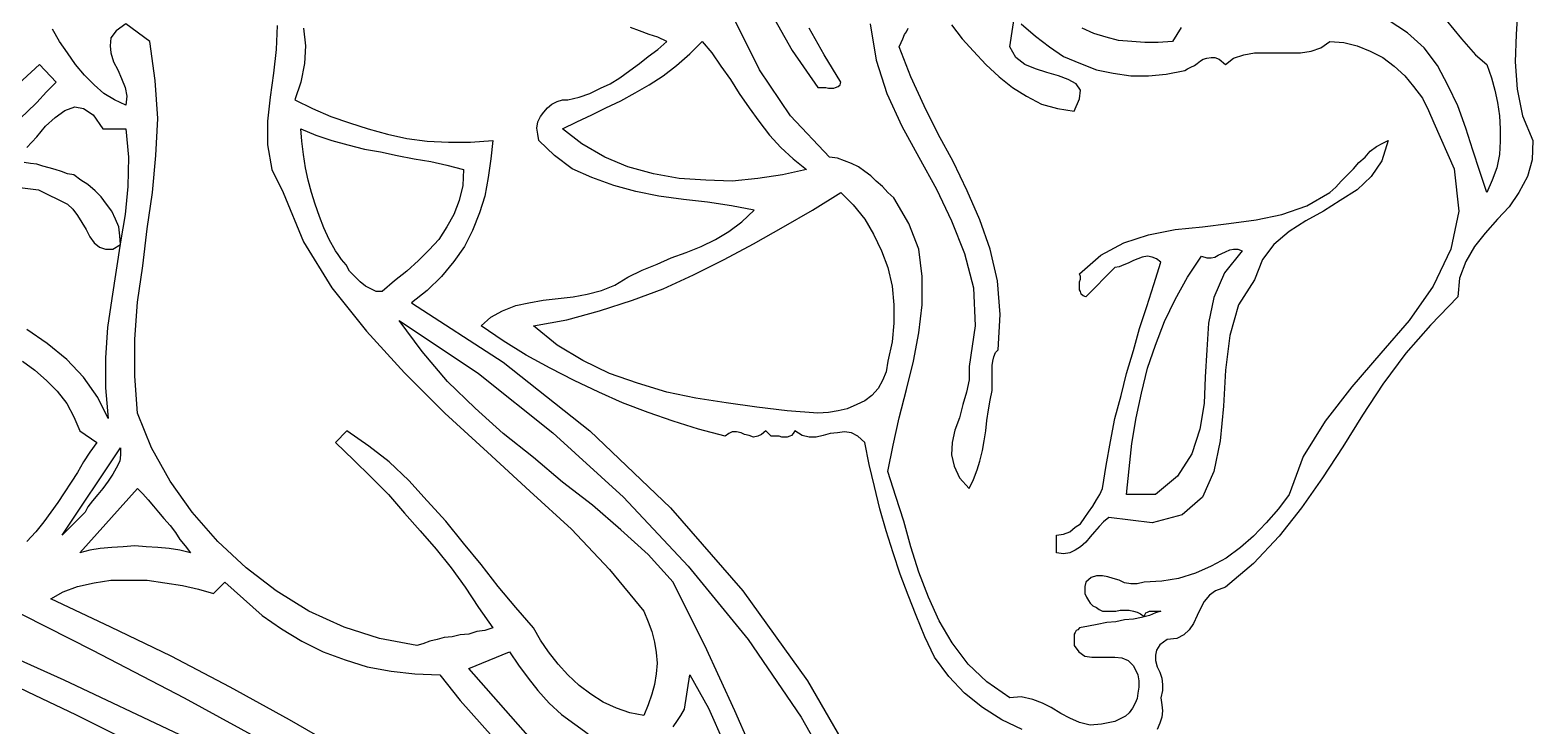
# Model space of a CAD drawing. Extents: x 0.05 to 5.94, y 0.01 to 8.49.
# Drawn here: x 4.239 to 5.94, y 2.902 to 3.69 of the extents above; entities that cross this region are included whole.
import ezdxf

# ---------------------------------------------------------------- set-up
doc = ezdxf.new("R2010")
doc.units = 0
doc.layers.add('1', color=7, linetype='Continuous')

msp = doc.modelspace()

# ---------------------------------------------------------------- linework, layer by layer
for points in [[(5.923, 3.716), (5.921, 3.685), (5.92, 3.654), (5.922, 3.623), (5.928, 3.593), (5.94, 3.565), (5.939, 3.543), (5.934, 3.524), (5.924, 3.506), (5.913, 3.49), (5.9, 3.476), (5.886, 3.46), (5.874, 3.445), (5.864, 3.428), (5.857, 3.409), (5.855, 3.388), (5.824, 3.356), (5.796, 3.324), (5.77, 3.289), (5.747, 3.254), (5.725, 3.218), (5.702, 3.183), (5.678, 3.149), (5.653, 3.117), (5.624, 3.086), (5.592, 3.059), (5.581, 3.055), (5.574, 3.05), (5.568, 3.043), (5.564, 3.035), (5.56, 3.027), (5.556, 3.018), (5.551, 3.011), (5.545, 3.005), (5.537, 3.001), (5.526, 3), (5.518, 2.994), (5.514, 2.988), (5.513, 2.982), (5.513, 2.976), (5.515, 2.969), (5.518, 2.963), (5.52, 2.956), (5.521, 2.949), (5.521, 2.942), (5.519, 2.934), (5.52, 2.926), (5.521, 2.919), (5.52, 2.912), (5.518, 2.905), (5.515, 2.898)], [(4.549, 3.692), (4.551, 3.672), (4.55, 3.652), (4.546, 3.631), (4.539, 3.611), (4.559, 3.601), (4.58, 3.592), (4.601, 3.585), (4.622, 3.578), (4.644, 3.572), (4.666, 3.567), (4.689, 3.564), (4.713, 3.563), (4.738, 3.563), (4.763, 3.565), (4.761, 3.544), (4.758, 3.523), (4.754, 3.502), (4.748, 3.483), (4.74, 3.463), (4.731, 3.445), (4.719, 3.428), (4.705, 3.411), (4.689, 3.395), (4.671, 3.381), (4.775, 3.314), (4.873, 3.236), (4.964, 3.149), (5.046, 3.055), (5.119, 2.953), (5.182, 2.844)], [(5.362, 2.898), (5.339, 2.909), (5.317, 2.923), (5.297, 2.939), (5.279, 2.958), (5.263, 2.98), (5.252, 3.003), (5.242, 3.027), (5.233, 3.05), (5.224, 3.074), (5.216, 3.098), (5.208, 3.123), (5.201, 3.148), (5.195, 3.173), (5.189, 3.198), (5.184, 3.223), (5.176, 3.23), (5.169, 3.234), (5.161, 3.235), (5.153, 3.234), (5.145, 3.233), (5.137, 3.231), (5.129, 3.229), (5.121, 3.229), (5.113, 3.231), (5.105, 3.236), (5.103, 3.233), (5.101, 3.231), (5.099, 3.23), (5.096, 3.229), (5.093, 3.229), (5.09, 3.229), (5.087, 3.23), (5.084, 3.23), (5.081, 3.23), (5.078, 3.23), (5.072, 3.236), (5.067, 3.232), (5.063, 3.23), (5.058, 3.229), (5.053, 3.231), (5.048, 3.232), (5.044, 3.234), (5.039, 3.235), (5.034, 3.235), (5.03, 3.233), (5.026, 3.23), (4.996, 3.238), (4.967, 3.247), (4.939, 3.257), (4.91, 3.268), (4.883, 3.28), (4.855, 3.293), (4.828, 3.307), (4.801, 3.322), (4.775, 3.338), (4.75, 3.355), (4.761, 3.365), (4.774, 3.372), (4.789, 3.378), (4.804, 3.381), (4.82, 3.384), (4.837, 3.386), (4.854, 3.388), (4.87, 3.391), (4.886, 3.395), (4.901, 3.401), (4.916, 3.41), (4.932, 3.418), (4.949, 3.425), (4.965, 3.432), (4.982, 3.438), (4.999, 3.445), (5.015, 3.453), (5.03, 3.462), (5.045, 3.473), (5.059, 3.486), (5.033, 3.491), (5.006, 3.495), (4.979, 3.498), (4.951, 3.502), (4.925, 3.507), (4.9, 3.514), (4.875, 3.523), (4.853, 3.533), (4.833, 3.548), (4.815, 3.565), (4.814, 3.572), (4.813, 3.579), (4.814, 3.586), (4.817, 3.592), (4.821, 3.597), (4.825, 3.602), (4.83, 3.606), (4.836, 3.609), (4.842, 3.611), (4.848, 3.611), (4.861, 3.614), (4.873, 3.618), (4.885, 3.624), (4.896, 3.629), (4.907, 3.636), (4.918, 3.644), (4.929, 3.652), (4.939, 3.66), (4.95, 3.668), (4.96, 3.677), (4.95, 3.682), (4.94, 3.685), (4.929, 3.689), (4.919, 3.693)], [(5.776, 3.565), (5.769, 3.542), (5.757, 3.524), (5.741, 3.509), (5.722, 3.497), (5.703, 3.485), (5.683, 3.474), (5.664, 3.462), (5.647, 3.447), (5.634, 3.43), (5.625, 3.407), (5.607, 3.379), (5.597, 3.344), (5.592, 3.305), (5.59, 3.264), (5.586, 3.225), (5.579, 3.19), (5.566, 3.161), (5.543, 3.141), (5.509, 3.132), (5.46, 3.138), (5.454, 3.133), (5.449, 3.128), (5.444, 3.122), (5.439, 3.116), (5.434, 3.11), (5.428, 3.105), (5.422, 3.101), (5.416, 3.098), (5.409, 3.097), (5.401, 3.098), (5.401, 3.118), (5.409, 3.119), (5.416, 3.122), (5.422, 3.127), (5.428, 3.131), (5.433, 3.138), (5.437, 3.144), (5.442, 3.151), (5.446, 3.158), (5.45, 3.164), (5.453, 3.171), (5.457, 3.197), (5.462, 3.224), (5.467, 3.25), (5.474, 3.276), (5.48, 3.301), (5.488, 3.327), (5.495, 3.352), (5.503, 3.377), (5.511, 3.402), (5.519, 3.427), (5.514, 3.431), (5.509, 3.433), (5.504, 3.434), (5.498, 3.433), (5.493, 3.431), (5.488, 3.429), (5.482, 3.426), (5.477, 3.424), (5.472, 3.422), (5.467, 3.421), (5.434, 3.388), (5.431, 3.389), (5.429, 3.391), (5.428, 3.394), (5.427, 3.396), (5.427, 3.399), (5.427, 3.402), (5.427, 3.405), (5.428, 3.408), (5.428, 3.411), (5.427, 3.414), (5.451, 3.435), (5.477, 3.449), (5.505, 3.458), (5.535, 3.464), (5.566, 3.467), (5.596, 3.471), (5.627, 3.475), (5.656, 3.481), (5.684, 3.491), (5.71, 3.506), (5.717, 3.512), (5.723, 3.519), (5.73, 3.526), (5.737, 3.533), (5.743, 3.54), (5.75, 3.546), (5.756, 3.553), (5.763, 3.558), (5.77, 3.562), (5.776, 3.565)]]:
    msp.add_lwpolyline(points)
at = {"layer": '1'}
for points in [[(5.282, 3.696), (5.294, 3.68), (5.307, 3.666), (5.321, 3.651), (5.336, 3.637), (5.351, 3.625), (5.367, 3.615), (5.384, 3.606), (5.402, 3.601), (5.421, 3.598), (5.427, 3.612), (5.428, 3.622), (5.423, 3.629), (5.414, 3.634), (5.403, 3.638), (5.39, 3.642), (5.377, 3.646), (5.365, 3.651), (5.355, 3.659), (5.348, 3.671), (5.359, 3.743)], [(5.077, 3.711), (5.102, 3.667), (5.131, 3.625), (5.134, 3.625), (5.137, 3.625), (5.14, 3.625), (5.143, 3.624), (5.146, 3.624), (5.149, 3.624), (5.151, 3.625), (5.154, 3.626), (5.156, 3.628), (5.157, 3.631), (5.138, 3.662), (5.121, 3.692)], [(4.519, 3.695), (4.518, 3.668), (4.515, 3.641), (4.511, 3.614), (4.508, 3.587), (4.508, 3.56), (4.513, 3.532), (4.526, 3.506), (4.549, 3.45), (4.581, 3.398), (4.62, 3.349), (4.663, 3.302), (4.709, 3.256), (4.757, 3.212), (4.805, 3.168), (4.852, 3.125), (4.895, 3.079), (4.934, 3.032), (4.939, 3.02), (4.943, 3.009), (4.946, 2.997), (4.948, 2.985), (4.949, 2.973), (4.948, 2.961), (4.946, 2.949), (4.943, 2.938), (4.939, 2.926), (4.934, 2.914), (4.918, 2.917), (4.903, 2.922), (4.888, 2.929), (4.874, 2.938), (4.861, 2.948), (4.848, 2.96), (4.837, 2.972), (4.826, 2.986), (4.817, 2.999), (4.809, 3.013), (4.789, 3.036), (4.769, 3.06), (4.75, 3.085), (4.73, 3.109), (4.71, 3.134), (4.689, 3.157), (4.668, 3.18), (4.646, 3.201), (4.623, 3.219), (4.598, 3.236), (4.585, 3.223), (4.606, 3.203), (4.625, 3.184), (4.645, 3.164), (4.663, 3.143), (4.681, 3.123), (4.699, 3.102), (4.716, 3.081), (4.732, 3.059), (4.747, 3.036), (4.763, 3.013), (4.754, 3.01), (4.745, 3.009), (4.736, 3.006), (4.726, 3.005), (4.717, 3.003), (4.708, 3.002), (4.7, 3), (4.692, 2.998), (4.684, 2.995), (4.677, 2.993), (4.635, 3.001), (4.595, 3.014), (4.555, 3.032), (4.518, 3.055), (4.484, 3.081), (4.452, 3.111), (4.423, 3.144), (4.398, 3.179), (4.377, 3.217), (4.361, 3.256), (4.358, 3.298), (4.358, 3.34), (4.361, 3.382), (4.367, 3.423), (4.372, 3.465), (4.378, 3.506), (4.382, 3.548), (4.384, 3.59), (4.381, 3.633), (4.375, 3.677), (4.348, 3.697), (4.337, 3.689), (4.331, 3.681), (4.33, 3.672), (4.331, 3.664), (4.334, 3.654), (4.339, 3.645), (4.343, 3.635), (4.347, 3.625), (4.349, 3.615), (4.348, 3.605), (4.335, 3.611), (4.323, 3.618), (4.312, 3.628), (4.301, 3.639), (4.291, 3.651), (4.282, 3.664), (4.273, 3.677), (4.265, 3.691)], [(5.361, 3.697), (5.377, 3.683), (5.393, 3.671), (5.409, 3.66), (5.428, 3.652), (5.446, 3.645), (5.465, 3.641), (5.485, 3.638), (5.505, 3.638), (5.525, 3.64), (5.546, 3.644), (5.549, 3.646), (5.553, 3.648), (5.557, 3.65), (5.56, 3.652), (5.564, 3.655), (5.567, 3.657), (5.571, 3.658), (5.576, 3.659), (5.58, 3.659), (5.585, 3.657), (5.592, 3.651), (5.601, 3.658), (5.613, 3.662), (5.625, 3.664), (5.638, 3.664), (5.651, 3.664), (5.664, 3.664), (5.677, 3.664), (5.689, 3.666), (5.7, 3.67), (5.71, 3.677), (5.726, 3.676), (5.741, 3.672), (5.756, 3.666), (5.77, 3.659), (5.783, 3.649), (5.795, 3.638), (5.805, 3.626), (5.815, 3.613), (5.822, 3.599), (5.828, 3.585), (5.851, 3.533), (5.856, 3.485), (5.847, 3.442), (5.827, 3.4), (5.8, 3.361), (5.768, 3.324), (5.735, 3.286), (5.705, 3.247), (5.68, 3.207), (5.664, 3.164), (5.652, 3.148), (5.638, 3.132), (5.624, 3.117), (5.609, 3.104), (5.593, 3.092), (5.576, 3.083), (5.558, 3.075), (5.539, 3.069), (5.52, 3.066), (5.5, 3.065), (5.492, 3.063), (5.485, 3.063), (5.478, 3.064), (5.472, 3.067), (5.465, 3.069), (5.459, 3.071), (5.453, 3.072), (5.446, 3.072), (5.44, 3.07), (5.434, 3.065), (5.433, 3.06), (5.433, 3.056), (5.433, 3.052), (5.435, 3.048), (5.437, 3.044), (5.439, 3.041), (5.442, 3.038), (5.446, 3.036), (5.449, 3.034), (5.453, 3.032), (5.458, 3.032), (5.463, 3.032), (5.468, 3.032), (5.473, 3.033), (5.478, 3.033), (5.483, 3.033), (5.488, 3.032), (5.492, 3.031), (5.496, 3.029), (5.5, 3.026), (5.501, 3.028), (5.502, 3.03), (5.504, 3.031), (5.506, 3.032), (5.508, 3.032), (5.511, 3.032), (5.513, 3.032), (5.516, 3.032), (5.519, 3.032), (5.513, 3.03), (5.506, 3.027), (5.497, 3.025), (5.488, 3.023), (5.478, 3.022), (5.468, 3.02), (5.458, 3.019), (5.447, 3.017), (5.437, 3.015), (5.427, 3.013), (5.425, 3.011), (5.423, 3.01), (5.422, 3.008), (5.421, 3.006), (5.421, 3.004), (5.421, 3.001), (5.421, 2.999), (5.421, 2.996), (5.421, 2.993), (5.426, 2.986), (5.433, 2.981), (5.441, 2.98), (5.449, 2.98), (5.458, 2.98), (5.467, 2.98), (5.475, 2.979), (5.482, 2.976), (5.488, 2.97), (5.493, 2.96), (5.494, 2.953), (5.494, 2.946), (5.493, 2.939), (5.492, 2.933), (5.49, 2.928), (5.487, 2.922), (5.483, 2.917), (5.479, 2.913), (5.473, 2.91), (5.467, 2.907), (5.452, 2.904), (5.439, 2.903), (5.427, 2.906), (5.416, 2.911), (5.406, 2.916), (5.395, 2.923), (5.385, 2.928), (5.374, 2.932), (5.361, 2.935), (5.348, 2.934), (5.322, 2.952), (5.301, 2.972), (5.283, 2.996), (5.268, 3.021), (5.256, 3.048), (5.245, 3.076), (5.236, 3.105), (5.228, 3.134), (5.219, 3.162), (5.21, 3.19), (5.216, 3.22), (5.223, 3.251), (5.231, 3.283), (5.239, 3.315), (5.245, 3.347), (5.249, 3.379), (5.249, 3.411), (5.245, 3.442), (5.234, 3.471), (5.217, 3.5), (5.21, 3.506), (5.204, 3.513), (5.197, 3.519), (5.191, 3.525), (5.184, 3.53), (5.177, 3.535), (5.169, 3.539), (5.161, 3.542), (5.153, 3.545), (5.144, 3.546), (5.1, 3.593), (5.065, 3.645), (5.038, 3.699)], [(5.19, 3.697), (5.197, 3.656), (5.209, 3.618), (5.226, 3.581), (5.245, 3.546), (5.265, 3.51), (5.282, 3.474), (5.297, 3.437), (5.307, 3.398), (5.309, 3.355), (5.302, 3.309), (5.302, 3.294), (5.299, 3.28), (5.295, 3.266), (5.291, 3.251), (5.286, 3.237), (5.283, 3.223), (5.282, 3.209), (5.285, 3.196), (5.291, 3.183), (5.302, 3.171), (5.307, 3.181), (5.311, 3.192), (5.314, 3.202), (5.317, 3.214), (5.319, 3.225), (5.321, 3.236), (5.322, 3.248), (5.324, 3.26), (5.326, 3.271), (5.328, 3.282), (5.328, 3.285), (5.328, 3.289), (5.328, 3.293), (5.328, 3.299), (5.328, 3.304), (5.328, 3.31), (5.329, 3.315), (5.33, 3.32), (5.332, 3.325), (5.335, 3.328), (5.337, 3.368), (5.334, 3.406), (5.326, 3.442), (5.314, 3.475), (5.3, 3.508), (5.284, 3.541), (5.267, 3.572), (5.251, 3.604), (5.236, 3.637), (5.223, 3.671), (5.225, 3.676), (5.227, 3.68), (5.229, 3.685), (5.231, 3.688), (5.233, 3.692)], [(5.542, 3.693), (5.532, 3.677), (5.516, 3.676), (5.501, 3.676), (5.486, 3.677), (5.471, 3.678), (5.457, 3.682), (5.443, 3.686), (5.43, 3.692)], [(5.888, 3.651), (5.893, 3.636), (5.897, 3.622), (5.9, 3.608), (5.902, 3.593), (5.903, 3.578), (5.903, 3.564), (5.902, 3.549), (5.899, 3.534), (5.894, 3.52), (5.888, 3.506), (5.88, 3.53), (5.872, 3.554), (5.864, 3.579), (5.855, 3.604), (5.844, 3.627), (5.832, 3.65), (5.817, 3.67), (5.798, 3.687), (5.776, 3.701)], [(5.842, 3.701), (5.859, 3.68), (5.875, 3.662), (5.888, 3.651)], [(5.118, 3.532), (5.091, 3.526), (5.063, 3.522), (5.034, 3.519), (5.004, 3.52), (4.974, 3.522), (4.945, 3.527), (4.916, 3.535), (4.89, 3.546), (4.864, 3.561), (4.842, 3.578), (4.858, 3.586), (4.875, 3.594), (4.891, 3.602), (4.908, 3.61), (4.924, 3.619), (4.94, 3.628), (4.956, 3.638), (4.971, 3.65), (4.986, 3.663), (5, 3.677), (5.011, 3.664), (5.021, 3.649), (5.032, 3.634), (5.042, 3.618), (5.053, 3.602), (5.064, 3.587), (5.076, 3.571), (5.089, 3.557), (5.103, 3.544), (5.118, 3.532)], [(4.269, 3.631), (4.258, 3.62), (4.247, 3.608), (4.236, 3.597), (4.224, 3.586), (4.212, 3.576), (4.201, 3.565), (4.189, 3.555), (4.177, 3.547), (4.164, 3.539), (4.151, 3.532), (4.138, 3.506), (3.842, 3.23), (3.877, 3.273), (3.914, 3.317), (3.953, 3.36), (3.994, 3.403), (4.037, 3.446), (4.08, 3.488), (4.123, 3.53), (4.166, 3.571), (4.208, 3.612), (4.25, 3.651), (4.269, 3.631)], [(4.236, 3.557), (4.247, 3.569), (4.257, 3.581), (4.268, 3.591), (4.279, 3.599), (4.29, 3.603), (4.3, 3.601), (4.311, 3.594), (4.322, 3.578), (4.348, 3.578)], [(4.348, 3.578), (4.351, 3.546), (4.35, 3.513), (4.347, 3.481), (4.342, 3.45), (4.337, 3.418), (4.332, 3.386), (4.327, 3.353), (4.325, 3.319), (4.325, 3.285), (4.328, 3.25), (4.316, 3.274), (4.3, 3.297), (4.281, 3.317), (4.259, 3.335), (4.236, 3.351)], [(4.73, 3.532), (4.729, 3.514), (4.725, 3.497), (4.719, 3.481), (4.711, 3.467), (4.702, 3.453), (4.691, 3.441), (4.679, 3.429), (4.666, 3.417), (4.652, 3.406), (4.638, 3.394), (4.631, 3.394), (4.625, 3.397), (4.619, 3.4), (4.613, 3.405), (4.607, 3.411), (4.601, 3.417), (4.597, 3.424), (4.592, 3.43), (4.588, 3.436), (4.585, 3.44), (4.578, 3.453), (4.572, 3.466), (4.567, 3.479), (4.562, 3.493), (4.558, 3.506), (4.554, 3.52), (4.551, 3.534), (4.549, 3.549), (4.547, 3.564), (4.546, 3.578), (4.563, 3.571), (4.581, 3.565), (4.599, 3.56), (4.618, 3.555), (4.636, 3.552), (4.655, 3.548), (4.674, 3.544), (4.693, 3.541), (4.711, 3.537), (4.73, 3.532)], [(4.219, 3.513), (4.249, 3.509), (4.282, 3.493), (4.288, 3.487), (4.293, 3.48), (4.298, 3.472), (4.303, 3.464), (4.307, 3.456), (4.312, 3.449), (4.318, 3.444), (4.325, 3.442), (4.333, 3.442), (4.342, 3.447), (4.341, 3.457), (4.34, 3.467), (4.336, 3.476), (4.332, 3.485), (4.326, 3.493), (4.32, 3.501), (4.313, 3.508), (4.305, 3.515), (4.297, 3.52), (4.289, 3.526), (4.282, 3.527), (4.275, 3.53), (4.268, 3.532), (4.261, 3.534), (4.254, 3.536), (4.247, 3.538), (4.24, 3.539), (4.233, 3.54)], [(5.21, 3.315), (5.208, 3.303), (5.204, 3.293), (5.199, 3.284), (5.192, 3.276), (5.184, 3.27), (5.175, 3.266), (5.164, 3.261), (5.154, 3.259), (5.143, 3.257), (5.131, 3.256), (5.096, 3.259), (5.062, 3.263), (5.027, 3.268), (4.993, 3.273), (4.96, 3.28), (4.927, 3.29), (4.895, 3.301), (4.865, 3.316), (4.836, 3.333), (4.809, 3.355), (4.847, 3.362), (4.884, 3.372), (4.921, 3.384), (4.956, 3.397), (4.99, 3.413), (5.025, 3.43), (5.058, 3.448), (5.092, 3.467), (5.125, 3.486), (5.157, 3.506), (5.171, 3.492), (5.184, 3.476), (5.194, 3.459), (5.203, 3.44), (5.21, 3.421), (5.215, 3.4), (5.217, 3.379), (5.217, 3.358), (5.215, 3.337), (5.21, 3.315)], [(5.611, 3.44), (5.591, 3.415), (5.579, 3.387), (5.573, 3.358), (5.571, 3.328), (5.569, 3.297), (5.568, 3.267), (5.563, 3.238), (5.554, 3.21), (5.538, 3.185), (5.513, 3.164), (5.48, 3.164), (5.483, 3.193), (5.486, 3.222), (5.491, 3.251), (5.497, 3.279), (5.504, 3.307), (5.513, 3.333), (5.523, 3.36), (5.535, 3.385), (5.549, 3.41), (5.565, 3.434), (5.571, 3.432), (5.576, 3.432), (5.58, 3.433), (5.584, 3.435), (5.588, 3.437), (5.592, 3.439), (5.597, 3.441), (5.601, 3.442), (5.606, 3.442), (5.611, 3.44)], [(5.053, 2.882), (5.037, 2.919), (5.02, 2.956), (5.003, 2.993), (4.985, 3.029), (4.967, 3.065), (4.939, 3.096), (4.908, 3.124), (4.876, 3.152), (4.842, 3.178), (4.809, 3.206), (4.775, 3.233), (4.743, 3.262), (4.712, 3.292), (4.683, 3.326), (4.657, 3.361), (4.747, 3.301), (4.831, 3.234), (4.911, 3.161), (4.984, 3.083), (5.052, 3), (5.112, 2.912), (5.164, 2.82)], [(4.231, 3.315), (4.245, 3.305), (4.258, 3.293), (4.27, 3.281), (4.281, 3.267), (4.289, 3.252), (4.296, 3.236)], [(4.296, 3.236), (4.315, 3.223), (4.307, 3.212), (4.3, 3.201), (4.293, 3.189), (4.286, 3.178), (4.278, 3.166), (4.271, 3.155), (4.263, 3.144), (4.255, 3.133), (4.246, 3.122), (4.236, 3.111)], [(4.302, 3.144), (4.276, 3.118), (4.342, 3.217), (4.342, 3.209), (4.341, 3.202), (4.337, 3.194), (4.333, 3.187), (4.328, 3.179), (4.322, 3.171), (4.316, 3.164), (4.31, 3.157), (4.305, 3.15), (4.302, 3.144)], [(4.421, 3.098), (4.409, 3.101), (4.397, 3.103), (4.384, 3.104), (4.371, 3.105), (4.358, 3.106), (4.345, 3.105), (4.332, 3.104), (4.319, 3.103), (4.307, 3.101), (4.296, 3.098), (4.361, 3.171), (4.367, 3.165), (4.373, 3.158), (4.379, 3.151), (4.385, 3.144), (4.391, 3.137), (4.398, 3.129), (4.404, 3.121), (4.409, 3.113), (4.415, 3.106), (4.421, 3.098)], [(4.409, 2.892), (4.278, 2.954), (4.146, 3.013), (4.013, 3.072), (3.881, 3.131), (3.891, 3.134), (3.901, 3.139), (3.912, 3.144), (3.923, 3.149), (3.935, 3.153), (3.946, 3.156), (3.958, 3.158), (3.97, 3.157), (3.982, 3.152), (3.993, 3.144), (4.099, 3.093), (4.205, 3.041), (4.31, 2.988), (4.414, 2.934), (4.518, 2.877)], [(4.599, 2.871), (4.533, 2.909), (4.466, 2.946), (4.399, 2.981), (4.331, 3.014), (4.263, 3.046), (4.277, 3.054), (4.293, 3.06), (4.312, 3.064), (4.331, 3.067), (4.351, 3.067), (4.372, 3.067), (4.392, 3.064), (4.412, 3.061), (4.43, 3.057), (4.447, 3.052)], [(4.447, 3.052), (4.46, 3.065), (4.481, 3.046), (4.502, 3.027), (4.524, 3.012), (4.547, 2.998), (4.571, 2.986), (4.596, 2.977), (4.621, 2.969), (4.648, 2.964), (4.675, 2.961), (4.703, 2.96), (4.726, 2.931), (4.751, 2.903), (4.776, 2.875)], [(3.735, 2.891), (3.782, 2.918), (3.832, 2.943), (3.882, 2.963), (3.934, 2.979), (3.987, 2.989), (4.041, 2.993), (4.096, 2.99), (4.151, 2.98), (4.198, 2.959), (4.245, 2.937), (4.291, 2.915), (4.337, 2.892)], [(4.881, 2.802), (4.736, 2.967), (4.782, 2.986), (4.792, 2.971), (4.803, 2.956), (4.814, 2.942), (4.827, 2.928), (4.841, 2.915), (4.856, 2.904), (4.871, 2.893)], [(4.967, 2.901), (4.972, 2.908), (4.976, 2.914), (4.98, 2.921), (4.986, 2.96), (5.007, 2.922), (5.025, 2.882)]]:
    msp.add_lwpolyline(points, dxfattribs=at)

doc.saveas('drawing.dxf')
